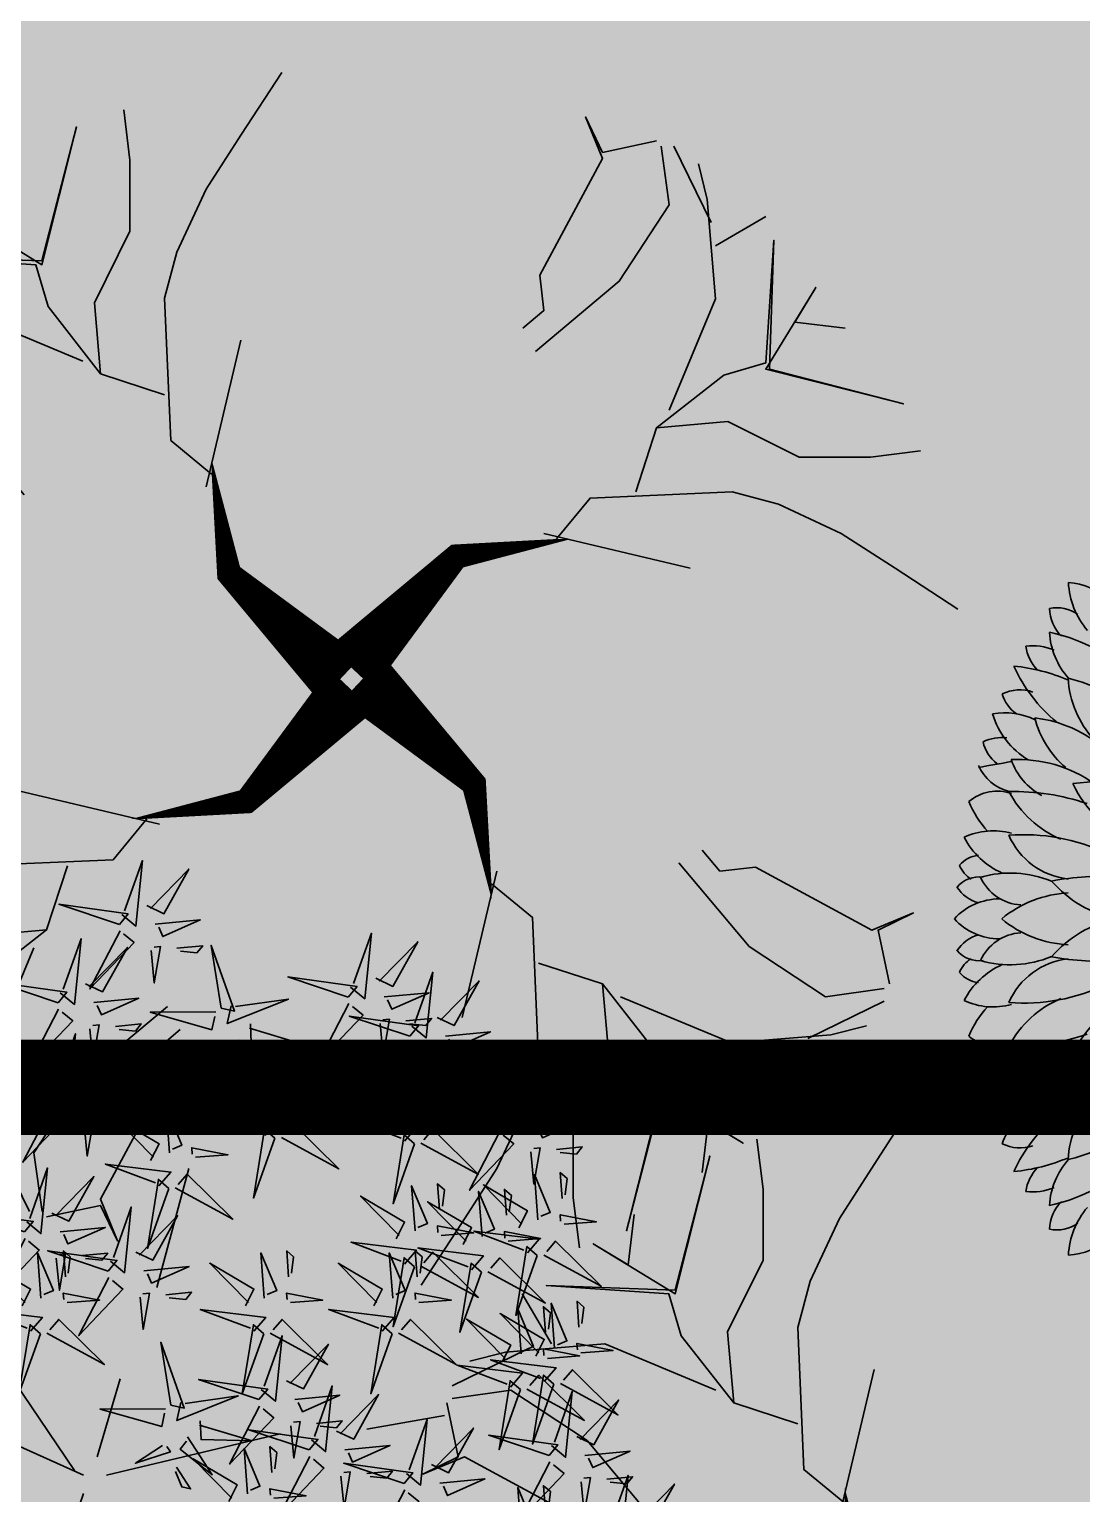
# Model space of a CAD drawing. Header units: millimetres. Extents: x -620 to 15825, y -3130 to 13425.
# Drawn here: x 10959 to 11400, y 7325 to 7938 of the extents above; entities that cross this region are included whole.
import ezdxf

# ---------------------------------------------------------------- set-up
doc = ezdxf.new("R2010")
doc.units = ezdxf.units.MM
doc.header["$LTSCALE"] = 150
doc.linetypes.add('1215E_Roof Plan$0$DASHED', pattern=[0.75, 0.5, -0.25])
doc.layers.add('1215E_Roof Plan$0$ad-Secondary Roof', color=6, linetype='Continuous', true_color=0xff00ff)
doc.layers.add('ad-Verandah', color=7, linetype='Continuous', true_color=0xa57c52)
doc.layers.add('ad-Landscape', color=7, linetype='Continuous', lineweight=35, true_color=0x007f00)
doc.layers.add('ad-Landscape 2', color=7, linetype='Continuous', lineweight=35, true_color=0x264c00)

# ---------------------------------------------------------------- blocks, each defined once
blk = doc.blocks.new('bamboo')
at = {"layer": 'ad-Landscape'}
blk.add_line((-124.2, -652.6), (-157.7, -842.3), dxfattribs=at)
for points in [[(-933.9, 115.6), (-983.2, 263.3), (-959.7, 94.3), (-933.9, 115.6)], [(-1166, 102), (-1215.3, 249.6), (-1191.8, 80.7), (-1166, 102)], [(-1150.2, 100.5), (-1008.3, 174), (-1121.8, 66), (-1143.1, 91.9)], [(-958.2, 110.1), (-929.8, 75.6), (-1090, 59.3), (-966.8, 103)], [(-1357.1, -48), (-1406.5, 99.6), (-1382.9, -69.3), (-1357.1, -48)], [(-1190.3, 96.4), (-1161.9, 61.9), (-1322.1, 45.7), (-1198.9, 89.3)], [(-979.9, 48.7), (-960.1, 7.1), (-1069.1, -53.8), (-972.8, 40.1)], [(-869.9, 38), (-791.3, 30.4), (-880, 15.2), (-878.5, 30.9)], [(-548.2, 43.3), (-554.2, -19.6), (-537, -5.4), (-541.1, 34.7)], [(-1341.4, -49.5), (-1199.5, 24), (-1312.9, -84), (-1334.3, -58.1)], [(-1212, 35.1), (-1192.2, -6.5), (-1301.2, -67.4), (-1204.9, 26.4)], [(-1166.4, 14.8), (-1176.9, -95.3), (-1136.4, -4), (-1159.3, 6.1)], [(-1102, 24.4), (-1023.4, 16.8), (-1112.1, 1.6), (-1110.6, 17.3)], [(-934.3, 28.4), (-944.8, -81.7), (-904.3, 9.6), (-927.2, 19.8)], [(-875.9, -24.9), (-881.9, -87.8), (-864.7, -73.6), (-868.8, -33.5)], [(-718.6, -144.5), (-752.5, -173.6), (-772, -13.7), (-725.8, -136)], [(-1381.4, -53.6), (-1353, -88.1), (-1513.2, -104.3), (-1390.1, -60.7)], [(-1108, -38.5), (-1114, -101.4), (-1096.8, -87.2), (-1100.9, -47.1)], [(-780.4, -124), (-821.5, -144.7), (-884.6, -37), (-788.8, -131.3)], [(-556.7, -87.7), (-536.9, -129.3), (-645.8, -190.1), (-549.6, -96.3)], [(-1403.2, -114.9), (-1383.3, -156.5), (-1492.3, -217.4), (-1396.1, -123.6)], [(-1357.5, -135.2), (-1368, -245.3), (-1327.6, -154), (-1350.4, -143.9)], [(-1293.1, -125.6), (-1214.5, -133.2), (-1303.2, -148.4), (-1301.7, -132.7)], [(-1143.7, -283.2), (-1143, -123.3), (-1099.9, -274), (-1132.7, -280.9)], [(-712.5, -168.7), (-565.9, -116.3), (-734.3, -143.3), (-712.5, -168.7)], [(-799.7, -170.1), (-910, -161.8), (-817.9, -200.4), (-808.2, -177.3)], [(-1299.1, -188.5), (-1305.1, -251.4), (-1287.9, -237.2), (-1292, -197.1)], [(-1053.9, -275.7), (-1010.7, -209.6), (-1038.4, -295.3), (-1051.6, -286.6)], [(-713.7, -184.4), (-637.3, -324.8), (-747.6, -213.6), (-722.2, -191.7)], [(-851.8, -229.5), (-914.8, -224.8), (-900.2, -241.7), (-860.3, -236.8)], [(-788.8, -234.2), (-794.8, -313), (-811.8, -224.6), (-796, -225.8)], [(-1152.3, -296.4), (-1306, -271.7), (-1145.4, -329.2), (-1152.3, -296.4)], [(-841.4, -403.5), (-875.3, -432.7), (-894.8, -272.8), (-848.7, -395.1)], [(-1158.7, -320.6), (-1114.9, -311.4), (-1174.8, -460.8), (-1156.4, -331.5)], [(-1075.2, -337.2), (-982.6, -397.6), (-1044.7, -319.4), (-1064.3, -334.9)], [(-903.2, -383.1), (-944.4, -403.7), (-1007.5, -296), (-911.7, -390.3)], [(-1000.9, -310.2), (-948, -344.7), (-952.6, -322.9), (-990, -307.9)], [(-1114.4, -368.3), (-1068.3, -370), (-1064.9, -494.8), (-1103.4, -366)], [(-835.4, -427.8), (-688.8, -375.4), (-857.2, -402.4), (-835.4, -427.8)], [(-922.6, -429.1), (-1032.9, -420.9), (-940.7, -459.5), (-931.1, -436.4)], [(-1179.6, -607.1), (-1229, -459.4), (-1205.5, -628.4), (-1179.6, -607.1)], [(-836.6, -443.5), (-760.1, -583.9), (-870.5, -472.6), (-845, -450.8)], [(-974.6, -488.6), (-1037.7, -483.9), (-1023.1, -500.8), (-983.1, -495.9)], [(-911.6, -493.3), (-917.6, -572.1), (-934.7, -483.7), (-918.9, -484.8)], [(-1163.9, -608.6), (-1022, -535), (-1135.5, -643.1), (-1156.8, -617.2)], [(-425.4, -669.4), (-466.6, -690.1), (-529.7, -582.4), (-433.9, -676.7)], [(-119.8, -578.6), (-100, -620.2), (-209, -681), (-112.7, -587.2)], [(-74.2, -598.9), (-84.7, -708.9), (-44.2, -617.6), (-67, -607.5)], [(8.2, -743.4), (-41.2, -595.8), (-17.7, -764.7), (8.2, -743.4)], [(-9.8, -589.2), (68.8, -596.8), (-19.9, -612), (-18.4, -596.3)], [(-1204, -612.6), (-1175.5, -647.1), (-1335.8, -663.4), (-1212.6, -619.7)], [(-1084.1, -757), (-1133.4, -609.4), (-1109.9, -778.4), (-1084.1, -757)], [(-889.6, -724), (-930.8, -744.6), (-993.8, -636.9), (-898.1, -731.2)], [(-827.8, -744.4), (-861.7, -773.6), (-881.2, -613.7), (-835.1, -736)], [(-589.2, -724), (-630.4, -744.6), (-693.5, -636.9), (-597.7, -731.2)], [(-527.4, -744.4), (-561.3, -773.6), (-580.8, -613.7), (-534.7, -736)], [(-1225.7, -674), (-1205.9, -715.6), (-1314.8, -776.5), (-1218.6, -682.6)], [(-357.5, -714.1), (-210.9, -661.7), (-379.3, -688.7), (-357.5, -714.1)], [(-15.8, -652.1), (-21.8, -715), (-4.6, -700.8), (-8.7, -660.7)], [(23.9, -744.9), (165.8, -671.4), (52.3, -779.4), (31, -753.6)], [(-1180, -694.3), (-1190.5, -804.4), (-1150.1, -713.1), (-1172.9, -702.9)], [(-1115.6, -684.7), (-1037, -692.3), (-1125.7, -707.5), (-1124.2, -691.8)], [(-1068.3, -758.6), (-926.4, -685), (-1039.9, -793.1), (-1061.2, -767.2)], [(-444.7, -715.5), (-555, -707.2), (-462.9, -745.8), (-453.2, -722.8)], [(-1121.6, -747.6), (-1127.7, -810.5), (-1110.4, -796.3), (-1114.5, -756.2)], [(-821.7, -768.6), (-675.1, -716.3), (-843.5, -743.3), (-821.7, -768.6)], [(-521.3, -768.6), (-374.8, -716.3), (-543.2, -743.3), (-521.3, -768.6)], [(-358.7, -729.9), (-282.3, -870.2), (-392.6, -759), (-367.2, -737.1)], [(-16.2, -749), (12.3, -783.5), (-148, -799.7), (-24.8, -756.1)], [(-1108.4, -762.6), (-1079.9, -797.1), (-1240.2, -813.4), (-1117, -769.7)], [(-908.9, -770), (-1019.2, -761.8), (-927.1, -800.3), (-917.4, -777.3)], [(-822.9, -784.4), (-746.5, -924.8), (-856.8, -813.5), (-831.4, -791.7)], [(-608.6, -770), (-718.8, -761.8), (-626.7, -800.3), (-617.1, -777.3)], [(-513.8, -908.1), (-547.7, -937.2), (-567.2, -777.3), (-521, -899.6)], [(-496.8, -774.9), (-559.8, -770.2), (-545.3, -787.1), (-505.3, -782.2)], [(-522.5, -784.4), (-446.1, -924.8), (-556.4, -813.5), (-531, -791.7)], [(-433.8, -779.7), (-439.8, -858.4), (-456.8, -770), (-441.1, -771.2)], [(-575.6, -887.6), (-616.8, -908.3), (-679.8, -800.6), (-584, -894.9)], [(-37.9, -810.4), (-18.1, -852), (-127, -912.8), (-30.8, -819)], [(-1130.1, -824), (-1110.3, -865.6), (-1219.3, -926.5), (-1123, -832.6)], [(-1084.5, -844.3), (-1095, -954.4), (-1054.5, -863.1), (-1077.3, -852.9)], [(-1020.1, -834.7), (-941.4, -842.3), (-1030.2, -857.5), (-1028.7, -841.8)], [(-961, -829.5), (-1024, -824.8), (-1009.5, -841.7), (-969.5, -836.8)], [(-898, -834.2), (-904, -913), (-921, -824.6), (-905.3, -825.7)], [(-865.6, -975.2), (-915, -827.6), (-891.5, -996.5), (-865.6, -975.2)], [(-660.6, -829.5), (-723.6, -824.8), (-709.1, -841.7), (-669.1, -836.8)], [(-597.6, -834.2), (-603.6, -913), (-620.7, -824.6), (-604.9, -825.7)], [(7.8, -830.7), (-2.8, -940.7), (37.7, -849.4), (14.9, -839.3)], [(-507.7, -932.3), (-361.1, -879.9), (-529.5, -906.9), (-507.7, -932.3)], [(-227.1, -1003.5), (-261, -1032.7), (-280.5, -872.8), (-234.3, -995)], [(-1026.1, -897.6), (-1032.1, -960.5), (-1014.9, -946.3), (-1019, -906.2)], [(-849.9, -976.7), (-708, -903.2), (-821.4, -1011.2), (-842.8, -985.4)], [(-594.9, -933.7), (-705.2, -925.4), (-613.1, -964), (-603.4, -940.9)], [(-554.7, -1044.4), (-588.6, -1073.6), (-608.1, -913.7), (-562, -1036)], [(-288.9, -983), (-330, -1003.7), (-393.1, -896), (-297.3, -990.3)], [(-616.5, -1023.9), (-657.7, -1044.6), (-720.8, -936.9), (-625, -1031.2)], [(-508.9, -948), (-432.5, -1088.4), (-542.8, -977.2), (-517.4, -955.3)], [(-240.7, -1085.3), (-274.6, -1114.5), (-294.1, -954.6), (-248, -1076.9)], [(-60.1, -1097.9), (-109.5, -950.3), (-85.9, -1119.2), (-60.1, -1097.9)], [(-889.9, -980.8), (-861.5, -1015.3), (-1021.7, -1031.5), (-898.6, -987.9)], [(-647, -993.1), (-710, -988.4), (-695.4, -1005.3), (-655.5, -1000.4)], [(-584, -997.8), (-590, -1076.6), (-607, -988.2), (-591.3, -989.4)], [(-302.5, -1064.9), (-343.7, -1085.5), (-406.8, -977.8), (-311, -1072.1)], [(-221, -1027.7), (-74.4, -975.4), (-242.8, -1002.3), (-221, -1027.7)], [(-548.6, -1068.6), (-402.1, -1016.3), (-570.5, -1043.2), (-548.6, -1068.6)], [(-308.2, -1029.1), (-418.5, -1020.8), (-326.4, -1059.4), (-316.7, -1036.4)], [(-44.4, -1099.5), (97.5, -1025.9), (-15.9, -1134), (-37.3, -1108.1)], [(128.7, -1029.1), (18.4, -1020.8), (110.5, -1059.4), (120.2, -1036.4)], [(-911.7, -1042.2), (-891.9, -1083.8), (-1000.8, -1144.6), (-904.6, -1050.8)], [(-866, -1062.5), (-876.5, -1172.5), (-836.1, -1081.2), (-858.9, -1071.1)], [(-801.6, -1052.8), (-723, -1060.4), (-811.7, -1075.7), (-810.2, -1059.9)], [(-635.9, -1070), (-746.1, -1061.7), (-654, -1100.3), (-644.4, -1077.3)], [(-234.6, -1109.5), (-88.1, -1057.2), (-256.5, -1084.1), (-234.6, -1109.5)], [(-222.2, -1043.5), (-145.8, -1183.9), (-256.1, -1072.6), (-230.7, -1050.8)], [(-549.8, -1084.4), (-473.4, -1224.8), (-583.8, -1113.5), (-558.3, -1091.7)], [(-321.9, -1110.9), (-432.1, -1102.7), (-340, -1141.2), (-330.3, -1118.2)], [(-360.3, -1088.6), (-423.3, -1083.8), (-408.7, -1100.8), (-368.8, -1095.8)], [(-297.3, -1093.3), (-303.3, -1172), (-320.3, -1083.6), (-304.5, -1084.8)], [(-84.4, -1103.5), (-56, -1138), (-216.2, -1154.2), (-93.1, -1110.6)], [(76.6, -1088.6), (13.6, -1083.8), (28.1, -1100.8), (68.1, -1095.8)], [(-807.6, -1115.7), (-813.6, -1178.6), (-796.4, -1164.4), (-800.5, -1124.4)], [(-687.9, -1129.5), (-751, -1124.7), (-736.4, -1141.7), (-696.4, -1136.8)], [(-624.9, -1134.2), (-630.9, -1213), (-648, -1124.6), (-632.2, -1125.7)], [(-235.8, -1125.3), (-159.4, -1265.7), (-269.7, -1154.4), (-244.3, -1132.6)], [(-373.9, -1170.4), (-436.9, -1165.7), (-422.4, -1182.6), (-382.4, -1177.7)], [(-310.9, -1175.1), (-316.9, -1253.9), (-334, -1165.5), (-318.2, -1166.6)], [(-106.2, -1164.9), (-86.3, -1206.5), (-195.3, -1267.4), (-99.1, -1173.5)], [(3.9, -1175.6), (82.5, -1183.2), (-6.2, -1198.4), (-4.7, -1182.7)], [(-60.5, -1185.2), (-71, -1295.3), (-30.6, -1204), (-53.4, -1193.8)], [(120.3, -1239.9), (148.8, -1274.4), (-11.4, -1290.6), (111.7, -1247)], [(-2.1, -1238.5), (-8.1, -1301.4), (9.1, -1287.1), (5, -1247.1)], [(98.6, -1301.3), (118.4, -1342.9), (9.5, -1403.7), (105.7, -1309.9)]]:
    blk.add_lwpolyline(points, dxfattribs=at)
at = {"layer": 'ad-Landscape 2'}
for p, q in [((-12.4, 39.5), (-247.1, 564.2)), ((-23.6, 61.9), (-370, 296.3)), ((32.3, 39.5), (390, 162.3)), ((-57.1, 6), (-247.1, -49.8)), ((-12.4, -16.3), (-113, -440.5)), ((-470.6, -139.1), (-761.2, -217.2))]:
    blk.add_line(p, q, dxfattribs=at)
for points in [[(-606.2, 183.8), (-655.6, 331.4), (-632, 162.5), (-606.2, 183.8)], [(-363.6, 169.2), (-397.5, 140), (-417, 299.9), (-370.9, 177.6)], [(-590.5, 182.3), (-448.6, 255.9), (-562, 147.8), (-583.4, 173.7)], [(-425.4, 189.6), (-466.6, 169), (-529.7, 276.7), (-433.9, 182.4)], [(-918.2, 114.1), (-776.2, 187.7), (-889.7, 79.6), (-911, 105.5)], [(-357.5, 145), (-210.9, 197.3), (-379.3, 170.3), (-357.5, 145)], [(-630.5, 178.2), (-602.1, 143.7), (-762.3, 127.5), (-639.2, 171.1)], [(-444.7, 143.6), (-555, 151.8), (-462.9, 113.3), (-453.2, 136.3)], [(-652.3, 116.9), (-632.5, 75.3), (-741.4, 14.4), (-645.2, 108.2)], [(-510.6, -20.7), (-560, 126.9), (-536.5, -42), (-510.6, -20.7)], [(-358.7, 129.2), (-282.3, -11.2), (-392.6, 100.1), (-367.2, 121.9)], [(-606.6, 96.6), (-617.1, -13.5), (-576.7, 77.8), (-599.5, 88)], [(-496.8, 84.1), (-559.8, 88.8), (-545.3, 71.9), (-505.3, 76.8)], [(-542.2, 106.2), (-463.6, 98.6), (-552.3, 83.4), (-550.8, 99.1)], [(-433.8, 79.4), (-439.8, 0.6), (-456.8, 89), (-441.1, 87.9)], [(-494.9, -22.2), (-353, 51.3), (-466.5, -56.7), (-487.8, -30.9)], [(-535, -26.3), (-506.5, -60.8), (-666.8, -77), (-543.6, -33.4)], [(-174.3, -160.5), (-173.7, -0.6), (-130.6, -151.3), (-163.4, -158.2)], [(-446.7, -98.3), (-368, -105.9), (-456.8, -121.2), (-455.3, -105.4)], [(-84.5, -153), (-41.3, -86.9), (-69, -172.5), (-82.2, -163.9)], [(-511, -108), (-521.6, -218), (-481.1, -126.7), (-503.9, -116.6)], [(-452.7, -161.2), (-458.7, -224.1), (-441.4, -209.9), (-445.5, -169.8)], [(-183, -173.7), (-336.7, -149), (-176.1, -206.5), (-183, -173.7)], [(-189.3, -197.8), (-145.6, -188.6), (-205.5, -338.1), (-187, -208.8)], [(-105.9, -214.5), (-13.2, -274.9), (-75.4, -196.7), (-94.9, -212.2)], [(-31.6, -187.5), (21.3, -222), (16.7, -200.1), (-20.7, -185.2)], [(-363.6, -376.3), (-397.5, -405.4), (-417, -245.5), (-370.9, -367.8)], [(-196.6, -388.9), (-246, -241.3), (-222.5, -410.2), (-196.6, -388.9)], [(-145, -245.6), (-99, -247.3), (-95.6, -372), (-134.1, -243.3)], [(52.5, -314.9), (11.3, -335.6), (-51.8, -227.9), (44, -322.2)], [(-425.4, -355.8), (-466.6, -376.5), (-529.7, -268.8), (-433.9, -363.1)], [(-180.9, -390.4), (-39, -316.9), (-152.5, -424.9), (-173.8, -399)], [(-357.5, -400.5), (-210.9, -348.1), (-379.3, -375.1), (-357.5, -400.5)], [(33.1, -361), (-77.2, -352.7), (14.9, -391.3), (24.6, -368.2)], [(-73.8, -511.6), (-123.1, -364), (-99.6, -532.9), (-73.8, -511.6)], [(-444.7, -401.9), (-555, -393.6), (-462.9, -432.2), (-453.2, -409.1)], [(-358.7, -416.2), (-282.3, -556.6), (-392.6, -445.4), (-367.2, -423.5)], [(-221, -394.5), (-192.5, -429), (-352.8, -445.2), (-229.6, -401.6)], [(-19, -420.4), (-82, -415.7), (-67.4, -432.6), (-27.4, -427.7)], [(44, -425.1), (38, -503.9), (21, -415.5), (36.8, -416.7)], [(-496.8, -461.3), (-559.8, -456.6), (-545.3, -473.5), (-505.3, -468.6)], [(-433.8, -466), (-439.8, -544.8), (-456.8, -456.4), (-441.1, -457.6)], [(-242.7, -455.8), (-222.9, -497.4), (-331.8, -558.3), (-235.6, -464.5)], [(-58, -513.1), (83.9, -439.6), (-29.6, -547.6), (-50.9, -521.7)], [(-197, -476.1), (-207.5, -586.2), (-167.1, -494.9), (-189.9, -484.8)], [(-132.6, -466.5), (-54, -474.1), (-142.8, -489.3), (-141.3, -473.6)], [(-98.1, -517.2), (-69.7, -551.7), (-229.9, -567.9), (-106.7, -524.3)], [(-138.6, -529.4), (-144.7, -592.3), (-127.4, -578.1), (-131.5, -538)], [(-363.6, -689.9), (-397.5, -719), (-417, -559.2), (-370.9, -681.4)]]:
    blk.add_lwpolyline(points, dxfattribs=at)
blk = doc.blocks.new('A$C7DA81DBD')
at = {"layer": 'ad-Landscape'}
for centre, radius, start, end in [((-0.143, 3.955), 0.535, 155.1905, 195.2068), ((-0.906, 3.641), 0.606, 24.0272, 62.7305), ((-0.266, 4.046), 0.225, 130.8443, 173.759), ((-0.491, 4.017), 0.214, 30.4156, 68.83), ((-0.096, 4.063), 0.227, 130.9335, 187.2728), ((-0.414, 3.981), 0.305, 17.0973, 56.395), ((0.323, 3.905), 0.477, 132.7387, 179.5624), ((5.866, 2.673), 7.168, 168.7597, 170.8333), ((-1.327, 3.744), 0.358, 14.3796, 65.6782), ((-0.641, 3.924), 0.342, 140.1793, 198.6746), ((-1.18, 3.454), 0.743, 47.0323, 68.1406), ((-1.034, 3.87), 0.552, 170.4856, 205.4529), ((-1.759, 3.363), 0.625, 31.2577, 73.0883), ((-1.053, 3.888), 0.343, 154.8223, 186.1053), ((-1.415, 3.77), 0.269, 35.0422, 78.9599), ((0.485, 3.825), 0.838, 164.1327, 202.2774), ((-0.466, 3.725), 0.359, 3.0513, 66.2944), ((-1.452, 3.751), 0.311, 153.8191, 198.7871), ((-1.821, 3.599), 0.302, 36.3212, 72.6008), ((0.785, 3.797), 1.765, 178.7548, 198.6115), ((-1.37, 3.11), 0.824, 23.2196, 61.7797), ((0.81, 3.717), 1.458, 175.3381, 205.5558), ((-0.873, 3.314), 0.57, 6.6723, 66.2687), ((0.672, 3.334), 0.873, 140.3941, 176.9962), ((-2.444, 2.7), 1.205, 39.6176, 65.5256), ((-0.466, 3.951), 1.488, 185.9725, 202.7074), ((-0.211, 3.764), 1.016, 176.9811, 215.1502), ((-1.383, 3.356), 0.488, 27.4375, 71.1826), ((-1.692, 3.651), 0.41, 172.3277, 203.6108), ((-2.158, 3.355), 0.356, 46.8629, 80.3692), ((-1.724, 2.922), 0.735, 40.3866, 76.092), ((-0.579, 3.745), 0.974, 186.4669, 241.6556), ((-2.106, 3.468), 0.289, 169.0778, 214.6406), ((-2.403, 3.194), 0.329, 46.2451, 87.6854), ((-2.239, 2.943), 0.581, 48.3364, 86.6749), ((-0.915, 3.796), 1.32, 191.9389, 206.2186), ((1.74, 3.125), 2.067, 169.3214, 184.0479), ((-0.876, 2.829), 0.895, 11.9619, 49.2113), ((-2.622, 2.757), 0.621, 49.7759, 86.9333), ((-2.128, 3.396), 0.461, 182.3648, 225.5832), ((-0.488, 3.723), 1.408, 194.0868, 230.7518), ((-1.896, 2.617), 0.764, 47.3855, 86.8116), ((0.295, 3.161), 1.349, 172.2305, 210.013), ((-1.405, 2.554), 0.868, 18.6878, 65.2839)]:
    blk.add_arc(centre, radius, start, end, dxfattribs=at)
at = {"layer": 'ad-Landscape 2'}
for centre, radius, start, end in [((-0.323, 3.905), 0.477, 0.4376, 47.2613), ((0.414, 3.981), 0.305, 123.605, 162.9027), ((0.096, 4.063), 0.227, 352.7272, 49.0665), ((0.491, 4.017), 0.214, 111.17, 149.5844), ((0.906, 3.641), 0.606, 117.2695, 155.9728), ((0.266, 4.046), 0.225, 6.241, 49.1557), ((0.143, 3.955), 0.535, 344.7932, 24.8095), ((1.18, 3.454), 0.743, 111.8594, 132.9677), ((0.641, 3.924), 0.342, 341.3254, 39.8207), ((1.327, 3.744), 0.358, 114.3218, 165.6204), ((-5.866, 2.673), 7.168, 9.1667, 11.2403), ((0.466, 3.725), 0.359, 113.7056, 176.9487), ((-0.485, 3.825), 0.838, 337.7226, 15.8673), ((1.415, 3.77), 0.269, 101.0401, 144.9578), ((1.759, 3.363), 0.625, 106.9117, 148.7423), ((1.053, 3.888), 0.343, 353.8947, 25.1777), ((1.034, 3.87), 0.552, 334.5471, 9.5144), ((-0.672, 3.334), 0.873, 3.0038, 39.6059), ((0.873, 3.314), 0.57, 113.7313, 173.3277), ((-0.81, 3.717), 1.458, 334.4442, 4.6619), ((1.37, 3.11), 0.824, 118.2203, 156.7804), ((-0.785, 3.797), 1.765, 341.3885, 1.2452), ((1.821, 3.599), 0.302, 107.3992, 143.6788), ((1.452, 3.751), 0.311, 341.2129, 26.1809), ((1.383, 3.356), 0.488, 108.8174, 152.5625), ((0.211, 3.764), 1.016, 324.8498, 3.0189), ((2.444, 2.7), 1.205, 114.4744, 140.3824), ((0.466, 3.951), 1.488, 337.2926, 354.0275), ((0.579, 3.745), 0.974, 298.3444, 353.5331), ((1.724, 2.922), 0.735, 103.908, 139.6134), ((2.158, 3.355), 0.356, 99.6308, 133.1371), ((1.692, 3.651), 0.41, 336.3892, 7.6723), ((0.876, 2.829), 0.895, 130.7887, 168.0381), ((-1.74, 3.125), 2.067, 355.9521, 10.6786), ((2.239, 2.943), 0.581, 93.3251, 131.6636), ((0.915, 3.796), 1.32, 333.7814, 348.0611), ((2.403, 3.194), 0.329, 92.3146, 133.7549), ((2.106, 3.468), 0.289, 325.3594, 10.9222), ((1.405, 2.554), 0.868, 114.7161, 161.3122), ((-0.295, 3.161), 1.349, 329.987, 7.7695), ((0.488, 3.723), 1.408, 309.2482, 345.9132), ((1.896, 2.617), 0.764, 93.1884, 132.6145), ((2.622, 2.757), 0.621, 93.0667, 130.2241), ((2.128, 3.396), 0.461, 314.4168, 357.6352)]:
    blk.add_arc(centre, radius, start, end, dxfattribs=at)
blk = doc.blocks.new('A$C06C421F0')
at = {"layer": 'ad-Landscape'}
for points in [[(359.91, 366.46, 35.98, 14.39, 0), (421.22, 431.54, 14.39, 0.72, 0), (487.37, 441.94, 0, 0, 0), (448, 441.94, 0, 0, 0), (472.53, 524.19, 0, 0, 0), (467.69, 541.37, 0, 0, 0), (379.6, 599.67, 0, 0, 0), (404.12, 579.33, 0, 0, 0), (359.91, 575.71, 0, 0, 0), (404.12, 579.33, 0, 0, 0), (467.69, 541.37, 0, 0, 0), (433.48, 648.03, 0, 0, 0), (482.53, 692.32, 0, 0, 0), (430.9, 648.03, 0, 0, 0), (418.64, 692.32, 0, 0, 0), (426.06, 713.11, 0, 0, 0), (413.8, 692.32, 0, 0, 0), (372.17, 716.27, 0, 0, 0), (413.8, 692.32, 0, 0, 0), (323.13, 719.89, 0, 0, 0)], [(353.42, 359.91, 35.98, 14.39, 0), (288.34, 421.22, 14.39, 0.72, 0), (277.95, 487.37, 0, 0, 0), (277.95, 448, 0, 0, 0), (195.69, 472.53, 0, 0, 0), (178.52, 467.69, 0, 0, 0), (120.22, 379.6, 0, 0, 0), (140.56, 404.12, 0, 0, 0), (144.17, 359.91, 0, 0, 0), (140.56, 404.12, 0, 0, 0), (178.52, 467.69, 0, 0, 0), (71.86, 433.48, 0, 0, 0), (27.57, 482.53, 0, 0, 0), (71.86, 430.9, 0, 0, 0), (27.57, 418.64, 0, 0, 0), (6.78, 426.06, 0, 0, 0), (27.57, 413.8, 0, 0, 0), (3.62, 372.17, 0, 0, 0), (27.57, 413.8, 0, 0, 0), (0, 323.13, 0, 0, 0)], [(366.46, 359.97, 35.98, 14.39, 0), (431.54, 298.66, 14.39, 0.72, 0), (441.94, 232.52, 0, 0, 0), (441.94, 271.88, 0, 0, 0), (524.19, 247.36, 0, 0, 0), (541.37, 252.2, 0, 0, 0), (599.67, 340.29, 0, 0, 0), (579.33, 315.77, 0, 0, 0), (575.71, 359.97, 0, 0, 0), (579.33, 315.77, 0, 0, 0), (541.37, 252.2, 0, 0, 0), (648.03, 286.4, 0, 0, 0), (692.32, 237.36, 0, 0, 0), (648.03, 288.98, 0, 0, 0), (692.32, 301.25, 0, 0, 0), (713.11, 293.82, 0, 0, 0), (692.32, 306.09, 0, 0, 0), (716.27, 347.71, 0, 0, 0), (692.32, 306.09, 0, 0, 0), (719.89, 396.76, 0, 0, 0)], [(359.97, 353.42, 35.98, 14.39, 0), (298.66, 288.34, 14.39, 0.72, 0), (232.52, 277.95, 0, 0, 0), (271.88, 277.95, 0, 0, 0), (247.36, 195.69, 0, 0, 0), (252.2, 178.52, 0, 0, 0), (340.29, 120.22, 0, 0, 0), (315.77, 140.56, 0, 0, 0), (359.97, 144.17, 0, 0, 0), (315.77, 140.56, 0, 0, 0), (252.2, 178.52, 0, 0, 0), (286.4, 71.86, 0, 0, 0), (237.36, 27.57, 0, 0, 0), (288.98, 71.86, 0, 0, 0), (301.25, 27.57, 0, 0, 0), (293.82, 6.78, 0, 0, 0), (306.09, 27.57, 0, 0, 0), (347.71, 3.62, 0, 0, 0), (306.09, 27.57, 0, 0, 0), (396.76, 0, 0, 0, 0)]]:
    blk.add_lwpolyline(points, format="xyseb", dxfattribs=at)
for points in [[(277.95, 479.95), (253.99, 499.63), (250.38, 582.88), (257.61, 609.99), (274.78, 646.77), (295.12, 678.39), (319.07, 715.18)], [(250.38, 526.41), (212.87, 538.67), (209.25, 580.3), (230.04, 622.25), (230.04, 663.87), (226.43, 693.24)], [(460.26, 565.32), (472.53, 575.71), (470.27, 596.5), (507.05, 664.75), (497.05, 689.15), (507.05, 668.36), (538.67, 675.14)], [(212.87, 538.67), (182.13, 578.04), (174.9, 602.56), (103.04, 607.4), (178.52, 604.82), (198.86, 683.23), (178.52, 602.56), (130.61, 631.93), (150.95, 619.67), (154.57, 649.03)], [(467.69, 551.76), (516.73, 592.89), (546.1, 637.63), (541.26, 671.98)], [(570.62, 627.24), (548.68, 671.98)], [(546.1, 517.41), (573.2, 582.49), (568.36, 640.79), (563.2, 661.58)], [(573.2, 613.68), (602.56, 630.85)], [(538.67, 507.02), (578.04, 537.75), (602.56, 544.98), (607.4, 616.84), (604.82, 541.37), (683.23, 521.03), (602.56, 541.37), (631.93, 589.27), (619.67, 568.94), (649.03, 565.32)], [(106.21, 573.2), (89.03, 602.56)], [(92.65, 570.62), (47.91, 548.68)], [(202.47, 546.1), (137.39, 573.2), (79.09, 568.36), (58.3, 563.2)], [(274.78, 472.53), (295.12, 558.36)], [(168.12, 467.69), (127, 516.73), (82.25, 546.1), (47.91, 541.26)], [(154.57, 460.26), (144.17, 472.53), (123.38, 470.27), (55.14, 507.05), (30.73, 497.05), (51.52, 507.05), (44.74, 538.67)], [(526.41, 469.51), (538.67, 507.02), (580.3, 510.63), (622.25, 489.84), (663.87, 489.84), (693.24, 493.46)], [(479.95, 441.94), (499.63, 465.89), (582.88, 469.51), (609.99, 462.28), (646.77, 445.1), (678.39, 424.76), (715.18, 400.81)], [(472.53, 445.1), (558.36, 424.76)], [(239.94, 277.95), (220.25, 253.99), (137, 250.38), (109.9, 257.61), (73.11, 274.78), (41.49, 295.12), (4.71, 319.07)], [(247.36, 274.78), (161.53, 295.12)], [(565.32, 259.62), (575.71, 247.36), (596.5, 249.62), (664.75, 212.83), (689.15, 222.84), (668.36, 212.83), (675.14, 181.21)], [(193.47, 250.38), (181.21, 212.87), (139.59, 209.25), (97.64, 230.04), (56.01, 230.04), (26.65, 226.43)], [(551.76, 252.2), (592.89, 203.15), (637.63, 173.79), (671.98, 178.63)], [(445.1, 247.36), (424.76, 161.53)], [(441.94, 239.94), (465.89, 220.25), (469.51, 137), (462.28, 109.9), (445.1, 73.12), (424.76, 41.49), (400.81, 4.71)], [(181.21, 212.87), (141.84, 182.13), (117.32, 174.9), (112.48, 103.04), (115.06, 178.52), (36.65, 198.86), (117.32, 178.52), (87.96, 130.61), (100.22, 150.95), (70.86, 154.57)], [(173.79, 202.47), (146.68, 137.39), (151.52, 79.09), (156.69, 58.3)], [(469.51, 193.47), (507.02, 181.21), (510.63, 139.59), (489.84, 97.64), (489.84, 56.01), (493.46, 26.65)], [(507.02, 181.21), (537.75, 141.84), (544.98, 117.32), (616.84, 112.48), (541.37, 115.06), (521.03, 36.65), (541.37, 117.32), (589.27, 87.96), (568.93, 100.22), (565.32, 70.86)], [(517.41, 173.79), (582.49, 146.68), (640.79, 151.52), (661.58, 156.69)], [(252.2, 168.12), (203.15, 127), (173.79, 82.25), (178.63, 47.91)], [(627.24, 149.27), (671.98, 171.21)], [(259.62, 154.57), (247.36, 144.17), (249.62, 123.38), (212.83, 55.14), (222.84, 30.73), (212.83, 51.52), (181.21, 44.74)], [(146.68, 106.21), (117.32, 89.03)], [(149.27, 92.65), (171.21, 47.91)]]:
    blk.add_lwpolyline(points, dxfattribs=at)
blk = doc.blocks.new('zw$FE9C')
at = {"transparency": 33554559}
h = blk.add_hatch(color=256, dxfattribs=at)
h.dxf.hatch_style = 1
h.set_gradient(color1=(153, 204, 0), color2=(63, 127, 0), tint=1, name='INVSPHERICAL')
h.paths.add_polyline_path([(8460, 4510), (12805, 4510), (12805, 7945), (8460, 7945)])
h = blk.add_hatch(dxfattribs=at)
h.set_pattern_fill('GRASS', color=74)
h.set_pattern_definition([(90, (-1087975.541, 674585.024), (-17.96051224, 17.96051224), [4.7625, -31.1585245]), (45, (-1087975.54, 674585.024), (-17.96051224, 17.96051224), [4.7625, -20.6375]), (135, (-1087975.54, 674585.024), (-17.96051224, -17.96051224), [4.7625, -20.6375])])
h.paths.add_polyline_path([(8460, 4510), (12805, 4510), (12805, 7945), (8460, 7945)])
at = {"xscale": -54.36482949885749, "yscale": 54.36482949885749, "zscale": 54.36482949885722, "rotation": 89.99999999999994}
blk.add_blockref('A$C7DA81DBD', (11577.69, 7565.52), dxfattribs=at)
at = {"layer": 'ad-Landscape', "xscale": 0.7144563243118911, "yscale": 0.7144563243118911, "zscale": 0.7144563243118911, "rotation": 270}
for p in [(10836.88, 7923.12), (11101.91, 7492.4)]:
    blk.add_blockref('A$C06C421F0', p, dxfattribs=at)
at = {"layer": 'ad-Landscape', "linetype": 'Continuous', "xscale": -0.1713600815364865, "yscale": 0.1713600815364865, "zscale": 0.171360081536486, "rotation": 89.99999999999994}
blk.add_blockref('bamboo', (10988.65, 7330.63), dxfattribs=at)
blk = doc.blocks.new('1215E_Roof Plan')
at = {"layer": '1215E_Roof Plan$0$ad-Secondary Roof', "linetype": '1215E_Roof Plan$0$DASHED', "ltscale": 2, "const_width": 40}
blk.add_lwpolyline([(7371.83, 10225), (8915, 12955), (12195, 12955), (12195, 7495), (8915, 7495)], close=True, dxfattribs=at)

msp = doc.modelspace()

# ---------------------------------------------------------------- block references
at = {"layer": 'ad-Verandah'}
msp.add_blockref('zw$FE9C', (0, 0), dxfattribs=at)

# ---------------------------------------------------------------- next in the draw order: block references
msp.add_blockref('1215E_Roof Plan', (0, 0))

doc.saveas('drawing.dxf')
